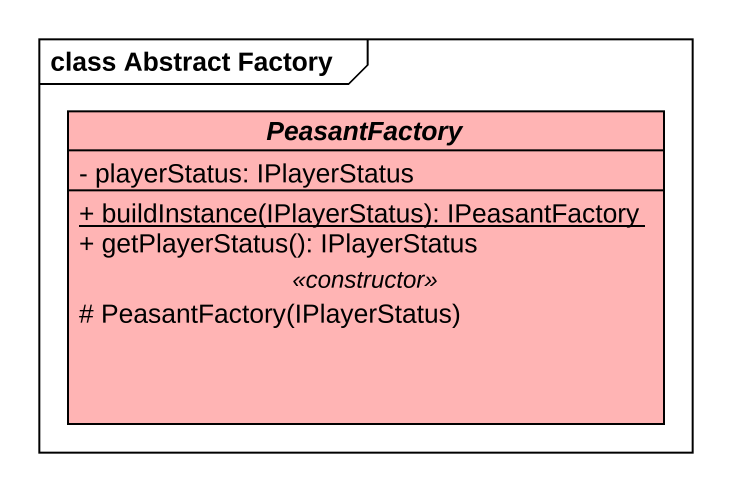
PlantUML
@startuml
mainframe class Abstract Factory
hide circle
hide empty members
skinparam classAttributeIconSize 0
abstract class PeasantFactory #FFB4B4 {
  - playerStatus: IPlayerStatus
  --
  {static} + buildInstance(IPlayerStatus): IPeasantFactory
  + getPlayerStatus(): IPlayerStatus
  .. <<constructor>> ..
  # PeasantFactory(IPlayerStatus)
}
@enduml
